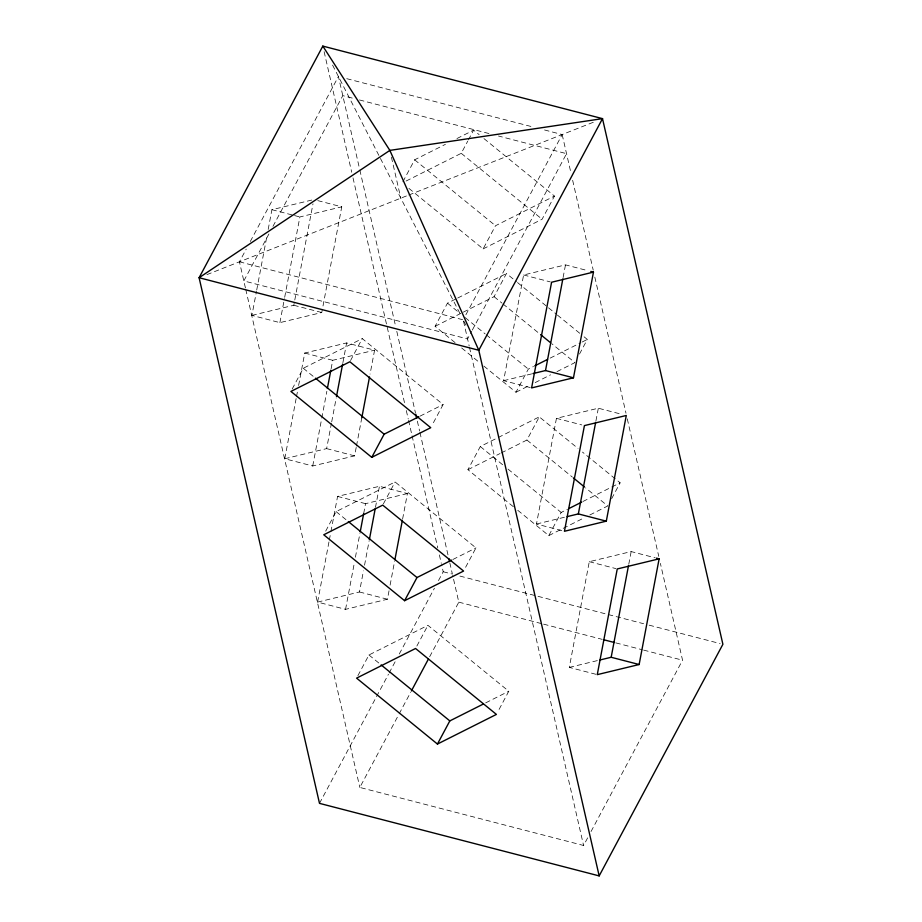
<?xml version="1.0" encoding="UTF-8"?>
<svg xmlns="http://www.w3.org/2000/svg" width="922" height="922" viewBox="0 0 922 922"><rect width="100%" height="100%" fill="white"/><g stroke="black" fill="none" stroke-linecap="round" stroke-linejoin="round"><path stroke-width="0.69" stroke-dasharray="4.61 3.46" d="M317.779 200.616L341.751 206.828L321.766 312.523L279.896 322.631L251.925 315.382L256.454 291.421M256.719 290.015L267.115 235.052M268.187 229.417L271.909 209.697L313.791 199.578M279.896 322.631L284.425 298.682M284.691 297.276L299.88 216.947L341.751 206.828M251.925 315.382L293.795 305.263L312.984 203.808M356.203 447.424L354.601 455.871L312.731 465.99L284.76 458.741L296.216 398.143M296.481 396.737L297.552 391.101M298.613 385.465L304.744 353.045L346.626 342.938L374.586 350.187L370.056 374.148M312.731 465.99L321.524 419.487M321.79 418.081L326.849 391.308M331.113 368.754L332.715 360.306L374.586 350.187M284.76 458.741L326.63 448.622L331.436 423.256M331.701 421.85L336.23 397.889M342.892 362.657L346.626 342.938M389.038 590.783L387.436 599.231L345.554 609.35L317.594 602.101L329.05 541.502M329.315 540.096L330.652 533.043M330.917 531.637L337.579 496.405L379.449 486.286L407.42 493.547L402.361 520.319M356.468 446.018L361.793 417.827M345.554 609.35L354.359 562.846M355.419 557.211L359.949 533.25M363.683 513.531L365.55 503.666L407.42 493.547M317.594 602.101L359.465 591.982L363.464 570.845M364.536 565.209L369.065 541.249M375.461 507.423L379.449 486.286M390.098 585.147L394.628 561.187M530.265 387.574L503.631 380.671L523.615 274.975L565.497 264.868L588.132 270.734M563.1 277.545L565.497 264.868M561.775 530.588L536.466 524.03L556.45 418.334L598.332 408.216L622.304 414.439M595.935 420.905L598.332 408.216M595.935 674.293L569.3 667.39L589.285 561.694L631.167 551.575L655.139 557.798M628.769 564.264L631.167 551.575M245.425 287.941L239.443 261.802L246.22 249.113M250.288 241.495L338.42 76.514L359.511 168.588M268.913 233.969L243.823 280.922L467.569 338.95L471.638 331.344M272.97 226.351L342.8 95.634L353.921 98.516M292.216 388.98L303.28 368.258L362.265 338.605L443.125 404.528L432.049 425.249M402.914 181.749L414.635 159.806L445.407 144.339M350.544 360.548L362.265 338.605M406.106 181.035L461.242 153.317L467.754 141.124M468.399 139.914L473.608 130.152L479.152 134.67M325.697 531.118L336.115 511.618L395.089 481.964L475.959 547.887L464.239 569.831M455.042 342.581L435.103 326.33L447.47 303.165L456.448 298.647M408.907 188.388L483.128 248.894L495.506 225.729L554.479 196.075L483.577 138.288M465.898 314.759L562.166 134.554L541.318 129.138M472.306 330.076L566.546 153.663L498.445 136.007M383.368 503.908L395.089 481.964M463.305 312.143L494.077 296.677L506.443 273.511L516.412 281.636M483.128 248.894L542.101 219.24L554.479 196.075M357.886 675.699L368.95 654.977L427.923 625.323L508.794 691.246L497.719 711.968M513.347 506.708L467.927 469.678L480.304 446.525L496.97 438.146M483.843 366.057L515.963 392.242L528.329 369.088L533.458 366.507M319.496 803.362L388.45 674.259M389.13 672.991L395.895 660.336M399.272 654.009L434.423 588.201M438.48 580.606L443.217 571.744L441.615 564.737M416.859 646.045L427.923 625.323M501.268 452.921L526.911 440.036L539.278 416.871L578.048 448.484M579.5 354.06L587.314 339.434L582.877 335.827M587.648 837.868L583.58 845.486L359.834 787.446L398.477 715.115M399.157 713.847L410.682 692.272M429.664 656.729L458.81 602.158L452.702 575.501M517.784 510.315L548.797 535.601L561.164 512.448L567.583 509.221M611.678 498.641L620.137 482.794L582.485 452.091M591.037 831.529L682.557 660.198L660.383 563.377M456.943 138.542L473.608 130.152M457.727 298.013L506.443 273.511M435.103 326.33L462.026 312.788M420.052 416.133L443.125 404.528M550.134 358.128L580.895 342.661M582.185 342.016L587.314 339.434M515.963 392.242L530.069 385.154M535.198 382.584L550.572 374.839M556.992 371.624L574.936 362.6L551.679 343.629M498.249 437.501L539.278 416.871M467.927 469.678L499.978 453.566M452.875 559.493L475.959 547.887M582.958 501.487L620.137 482.794M548.797 535.601L584.698 517.553M589.826 514.983L607.771 505.959L585.62 487.899M485.71 702.852L508.794 691.246M206.908 274.629L407.478 195.545M408.803 195.026L596.004 121.208M503.631 380.671L532.951 373.583M536.466 524.03L564.379 517.277M569.3 667.39L598.609 660.302M346.764 78.681L532.985 126.982M359.476 99.956L490.112 133.84M271.909 209.697L293.219 215.218M294.556 215.564L299.88 216.947M523.615 274.975L550.261 281.89M239.443 261.802L463.19 319.842M293.795 305.263L321.766 312.523M304.744 353.045L332.715 360.306M556.45 418.334L581.759 424.904M326.63 448.622L354.601 455.871M337.579 496.405L365.55 503.666M589.285 561.694L615.919 568.609M443.217 571.744L451.561 573.91M459.917 576.077L643.579 623.71M649.146 625.162L720.117 643.568M458.81 602.158L542.194 623.791M543.588 624.148L601.951 639.292M615.85 642.888L642.254 649.745M643.648 650.102L682.557 660.198M359.465 591.982L387.436 599.231M461.242 153.317L542.101 219.24M414.635 159.806L495.506 225.729M517.519 282.547L547.426 306.922M548.544 307.833L556.289 314.148M557.395 315.059L581.77 334.917M494.077 296.677L501.822 302.992M502.939 303.903L539.485 333.695M447.47 303.165L459.652 313.1M465.195 317.617L485.133 333.868M486.24 334.767L528.329 369.088M461.68 347.997L479.405 362.45M526.911 440.036L572.32 477.054M480.304 446.525L503.562 465.483M507.999 469.102L561.164 512.448M303.28 368.258L314.367 377.294M336.115 511.618L347.191 520.642M368.95 654.977L380.025 664.001M332.577 65.105L461.219 315.992M463.835 321.11L467.085 327.448M562.166 134.554L571.041 173.313M572.654 180.32L593.215 270.123M594.828 277.142L625.992 413.24M627.283 418.853L658.769 556.358M463.501 321.202L469.171 345.969M469.494 347.375L583.58 845.486M391.424 157.224L400.805 198.172M359.834 169.994L395.503 325.743M396.794 331.355L415.43 412.733M417.355 421.158L419.602 430.977M419.925 432.383L448.53 557.257M449.821 562.869L452.391 574.095M324.118 51.701L351.72 172.253M353.011 177.865L404.689 403.536M406.302 410.544L408.227 418.957M408.55 420.363L411.754 434.377M412.076 435.783L437.766 547.91M439.368 554.929L441.292 563.33M245.748 289.335L359.834 787.446"/><path stroke-width="1.38" d="M327.379 388.485L330.848 370.171M336.495 396.483L342.627 364.075M361.793 417.827L369.526 376.96M360.214 531.844L363.683 513.531M369.33 539.843L375.185 508.84M394.893 559.781L402.361 520.319M532.951 373.583L545.513 370.552L562.835 278.951M593.468 272.117L551.587 282.236L531.602 387.92L573.472 377.801L593.468 272.117L590.795 271.425M567.18 516.608L578.348 513.911L595.67 422.311M606.307 521.161L626.292 415.476L584.421 425.595L564.437 531.279L606.307 521.161L578.348 513.911M600.015 659.968L611.171 657.271L628.493 565.67M659.126 558.836L617.256 568.955L597.272 674.639L639.142 664.52L659.126 558.836L656.464 558.144M322.827 46.1L199.106 277.718L319.496 803.362L599.173 875.9L722.894 644.282L602.504 118.638L322.827 46.1L389.856 150.39L478.783 350.256L599.173 875.9M371.773 457.347L430.747 427.693L349.887 361.77L290.914 391.424L371.773 457.347L384.151 434.181L418.761 416.779M404.608 600.695L463.582 571.052L382.722 505.129L323.749 534.783L404.608 600.695L416.986 577.541L451.596 560.138M411.362 690.993L428.304 659.265M437.443 744.054L496.416 714.412L415.557 648.489L356.584 678.131L437.443 744.054L449.821 720.9L483.151 704.131M534.748 365.861L547.564 359.419M568.862 508.575L581.678 502.133M545.513 370.552L573.472 377.801M603.345 639.649L614.455 642.53M611.171 657.271L639.142 664.52M540.592 334.605L550.572 342.73M573.426 477.965L584.502 486.989M315.474 378.193L384.151 434.181M348.309 521.552L416.986 577.541M381.132 664.912L449.821 720.9M415.753 414.139L416.709 418.346M448.853 558.663L449.498 561.475M602.504 118.638L478.783 350.256L199.106 277.718L389.856 150.39L602.504 118.638"/></g></svg>
